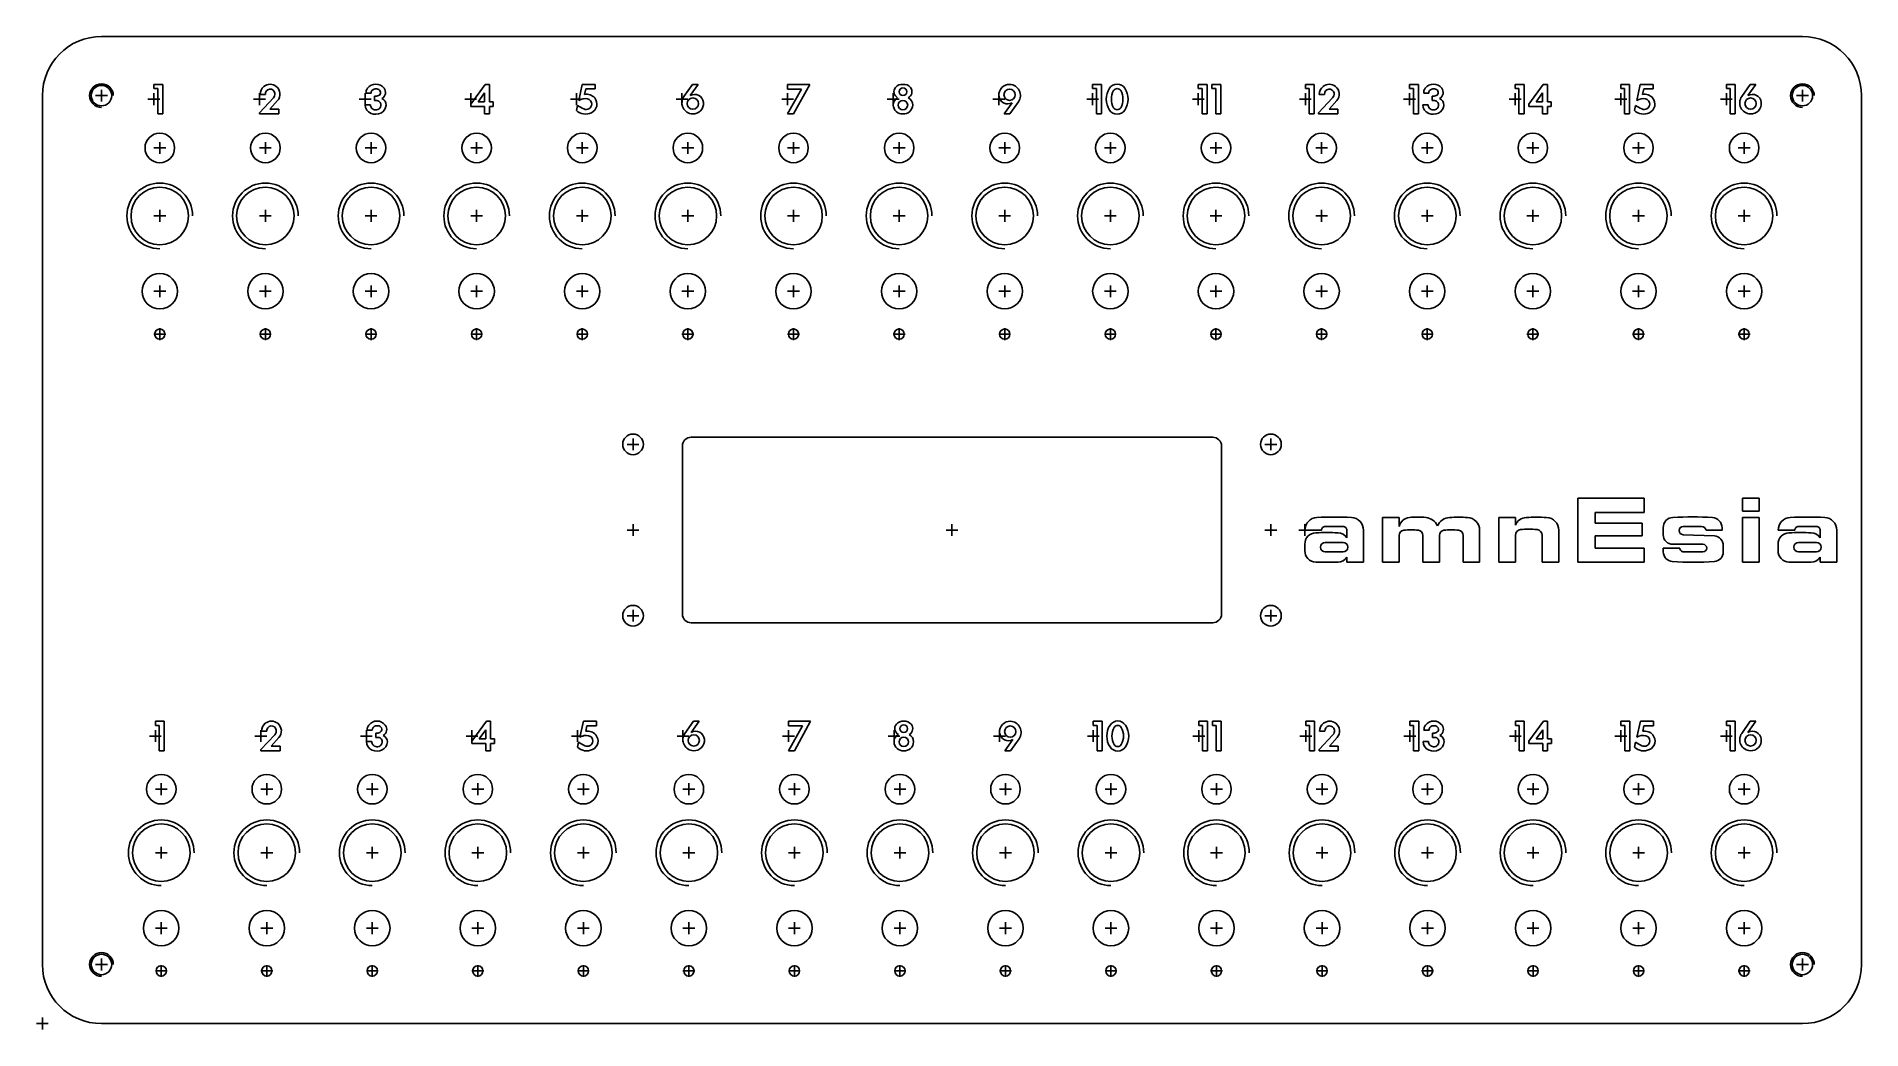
# Model space of a CAD drawing. Header units: millimetres. Extents: x -1 to 308, y -1 to 167.
import ezdxf

# ---------------------------------------------------------------- set-up
doc = ezdxf.new("R2010")
doc.units = ezdxf.units.MM
for name, color, linetype in [('Contour', 7, 'CONTINUOUS'), ('Engraving', 7, 'CONTINUOUS'), ('Reference_points', 1, 'CONTINUOUS')]:
    doc.layers.add(name, color=color, linetype=linetype)

msp = doc.modelspace()

# ---------------------------------------------------------------- linework, layer by layer
at = {"layer": 'Contour', "color": 7, "linetype": 'CONTINUOUS'}
for p, q in [((298, 167), (10, 167)), ((0, 157), (0, 10)), ((308, 10), (308, 157)), ((109.85, 99.2), (198.15, 99.2)), ((108.35, 69.3), (108.35, 97.7)), ((199.65, 97.7), (199.65, 69.3)), ((198.15, 67.8), (109.85, 67.8)), ((10, 0), (298, 0))]:
    msp.add_line(p, q, dxfattribs=at)
for centre, radius in [((10, 157), 1.729), ((298, 157), 1.729), ((19.874, 148.15), 2.5), ((37.757, 148.15), 2.5), ((55.64, 148.15), 2.5), ((73.524, 148.15), 2.5), ((91.407, 148.15), 2.5), ((109.29, 148.15), 2.5), ((127.174, 148.15), 2.5), ((145.057, 148.15), 2.5), ((162.94, 148.15), 2.5), ((180.824, 148.15), 2.5), ((198.707, 148.15), 2.5), ((216.59, 148.15), 2.5), ((234.474, 148.15), 2.5), ((252.357, 148.15), 2.5), ((270.24, 148.15), 2.5), ((288.124, 148.15), 2.5), ((19.874, 136.65), 4.869), ((37.757, 136.65), 4.869), ((55.64, 136.65), 4.869), ((73.524, 136.65), 4.869), ((91.407, 136.65), 4.869), ((109.29, 136.65), 4.869), ((127.174, 136.65), 4.869), ((145.057, 136.65), 4.869), ((162.94, 136.65), 4.869), ((180.824, 136.65), 4.869), ((198.707, 136.65), 4.869), ((216.59, 136.65), 4.869), ((234.474, 136.65), 4.869), ((252.357, 136.65), 4.869), ((270.24, 136.65), 4.869), ((288.124, 136.65), 4.869), ((19.874, 123.9), 3), ((37.757, 123.9), 3), ((55.64, 123.9), 3), ((73.524, 123.9), 3), ((91.407, 123.9), 3), ((109.29, 123.9), 3), ((127.174, 123.9), 3), ((145.057, 123.9), 3), ((162.94, 123.9), 3), ((180.824, 123.9), 3), ((198.707, 123.9), 3), ((216.59, 123.9), 3), ((234.474, 123.9), 3), ((252.357, 123.9), 3), ((270.24, 123.9), 3), ((288.124, 123.9), 3), ((19.874, 116.65), 0.875), ((37.757, 116.65), 0.875), ((55.64, 116.65), 0.875), ((73.524, 116.65), 0.875), ((91.407, 116.65), 0.875), ((109.29, 116.65), 0.875), ((127.174, 116.65), 0.875), ((145.057, 116.65), 0.875), ((162.94, 116.65), 0.875), ((180.824, 116.65), 0.875), ((198.707, 116.65), 0.875), ((216.59, 116.65), 0.875), ((234.474, 116.65), 0.875), ((252.357, 116.65), 0.875), ((270.24, 116.65), 0.875), ((288.124, 116.65), 0.875), ((100, 98), 1.75), ((208, 98), 1.75), ((100, 69), 1.75), ((208, 69), 1.75), ((20.124, 39.65), 2.5), ((37.99, 39.65), 2.5), ((55.857, 39.65), 2.5), ((73.724, 39.65), 2.5), ((91.59, 39.65), 2.5), ((109.457, 39.65), 2.5), ((127.324, 39.65), 2.5), ((145.19, 39.65), 2.5), ((163.057, 39.65), 2.5), ((180.924, 39.65), 2.5), ((198.79, 39.65), 2.5), ((216.657, 39.65), 2.5), ((234.524, 39.65), 2.5), ((252.39, 39.65), 2.5), ((270.257, 39.65), 2.5), ((288.124, 39.65), 2.5), ((20.124, 28.9), 4.869), ((37.99, 28.9), 4.869), ((55.857, 28.9), 4.869), ((73.724, 28.9), 4.869), ((91.59, 28.9), 4.869), ((109.457, 28.9), 4.869), ((127.324, 28.9), 4.869), ((145.19, 28.9), 4.869), ((163.057, 28.9), 4.869), ((180.924, 28.9), 4.869), ((198.79, 28.9), 4.869), ((216.657, 28.9), 4.869), ((234.524, 28.9), 4.869), ((252.39, 28.9), 4.869), ((270.257, 28.9), 4.869), ((288.124, 28.9), 4.869), ((20.124, 16.15), 3), ((37.99, 16.15), 3), ((55.857, 16.15), 3), ((73.724, 16.15), 3), ((91.59, 16.15), 3), ((109.457, 16.15), 3), ((127.324, 16.15), 3), ((145.19, 16.15), 3), ((163.057, 16.15), 3), ((180.924, 16.15), 3), ((198.79, 16.15), 3), ((216.657, 16.15), 3), ((234.524, 16.15), 3), ((252.39, 16.15), 3), ((270.257, 16.15), 3), ((288.124, 16.15), 3), ((10, 10), 1.729), ((20.124, 8.9), 0.875), ((37.99, 8.9), 0.875), ((55.857, 8.9), 0.875), ((73.724, 8.9), 0.875), ((91.59, 8.9), 0.875), ((109.457, 8.9), 0.875), ((127.324, 8.9), 0.875), ((145.19, 8.9), 0.875), ((163.057, 8.9), 0.875), ((180.924, 8.9), 0.875), ((198.79, 8.9), 0.875), ((216.657, 8.9), 0.875), ((234.524, 8.9), 0.875), ((252.39, 8.9), 0.875), ((270.257, 8.9), 0.875), ((288.124, 8.9), 0.875), ((298, 10), 1.729)]:
    msp.add_circle(centre, radius, dxfattribs=at)
for centre, radius, start, end in [((10, 157), 10, 90, 180), ((298, 157), 10, 0, 90), ((10, 157), 2, 0, 270), ((298, 157), 2, 0, 270), ((19.874, 136.65), 5.556, 0, 270), ((37.757, 136.65), 5.556, 0, 270), ((55.64, 136.65), 5.556, 0, 270), ((73.524, 136.65), 5.556, 0, 270), ((91.407, 136.65), 5.556, 0, 270), ((109.29, 136.65), 5.556, 0, 270), ((127.174, 136.65), 5.556, 0, 270), ((145.057, 136.65), 5.556, 0, 270), ((162.94, 136.65), 5.556, 0, 270), ((180.824, 136.65), 5.556, 0, 270), ((198.707, 136.65), 5.556, 0, 270), ((216.59, 136.65), 5.556, 0, 270), ((234.474, 136.65), 5.556, 0, 270), ((252.357, 136.65), 5.556, 0, 270), ((270.24, 136.65), 5.556, 0, 270), ((288.124, 136.65), 5.556, 0, 270), ((109.85, 97.7), 1.5, 450, 180), ((198.15, 97.7), 1.5, 360, 90), ((109.85, 69.3), 1.5, 180, -90), ((198.15, 69.3), 1.5, 270, 0), ((20.124, 28.9), 5.556, 0, 270), ((37.99, 28.9), 5.556, 0, 270), ((55.857, 28.9), 5.556, 0, 270), ((73.724, 28.9), 5.556, 0, 270), ((91.59, 28.9), 5.556, 0, 270), ((109.457, 28.9), 5.556, 0, 270), ((127.324, 28.9), 5.556, 0, 270), ((145.19, 28.9), 5.556, 0, 270), ((163.057, 28.9), 5.556, 0, 270), ((180.924, 28.9), 5.556, 0, 270), ((198.79, 28.9), 5.556, 0, 270), ((216.657, 28.9), 5.556, 0, 270), ((234.524, 28.9), 5.556, 0, 270), ((252.39, 28.9), 5.556, 0, 270), ((270.257, 28.9), 5.556, 0, 270), ((288.124, 28.9), 5.556, 0, 270), ((10, 10), 10, 180, 270), ((10, 10), 2, 0, 270), ((298, 10), 2, 0, 270), ((298, 10), 10, -90, 0)]:
    msp.add_arc(centre, radius, start, end, dxfattribs=at)
at = {"layer": 'Engraving', "color": 7, "linetype": 'CONTINUOUS'}
for p, q in [((18.874, 158.9), (18.874, 158.2)), ((20.374, 158.9), (18.874, 158.9)), ((18.874, 158.2), (19.524, 158.2)), ((19.524, 158.2), (19.524, 153.9)), ((20.374, 153.9), (20.374, 158.9)), ((74.974, 158.9), (72.524, 155.55)), ((75.674, 158.9), (74.974, 158.9)), ((75.674, 155.95), (75.674, 158.9)), ((91.407, 158.9), (90.807, 156.2)), ((93.607, 158.9), (91.407, 158.9)), ((91.807, 157.2), (92.007, 158.15)), ((92.007, 158.15), (93.607, 158.15)), ((93.607, 158.15), (93.607, 158.9)), ((110.077, 158.9), (108.627, 156.85)), ((109.677, 157), (111.027, 158.9)), ((111.027, 158.9), (110.077, 158.9)), ((126.174, 158.9), (126.174, 158.1)), ((129.924, 158.9), (126.174, 158.9)), ((126.174, 158.1), (128.524, 158.1)), ((128.524, 158.1), (126.174, 153.9)), ((127.174, 153.9), (129.924, 158.9)), ((177.824, 158.9), (177.824, 158.2)), ((179.324, 158.9), (177.824, 158.9)), ((177.824, 158.2), (178.474, 158.2)), ((178.474, 158.2), (178.474, 153.9)), ((179.324, 153.9), (179.324, 158.9)), ((195.707, 158.9), (195.707, 158.2)), ((197.207, 158.9), (195.707, 158.9)), ((195.707, 158.2), (196.357, 158.2)), ((196.357, 158.2), (196.357, 153.9)), ((197.207, 153.9), (197.207, 158.9)), ((198.007, 158.9), (198.007, 158.2)), ((199.507, 158.9), (198.007, 158.9)), ((198.007, 158.2), (198.657, 158.2)), ((198.657, 158.2), (198.657, 153.9)), ((199.507, 153.9), (199.507, 158.9)), ((213.84, 158.9), (213.84, 158.2)), ((215.34, 158.9), (213.84, 158.9)), ((213.84, 158.2), (214.49, 158.2)), ((214.49, 158.2), (214.49, 153.9)), ((215.34, 153.9), (215.34, 158.9)), ((231.474, 158.9), (231.474, 158.2)), ((232.974, 158.9), (231.474, 158.9)), ((231.474, 158.2), (232.124, 158.2)), ((232.124, 158.2), (232.124, 153.9)), ((232.974, 153.9), (232.974, 158.9)), ((249.357, 158.9), (249.357, 158.2)), ((250.857, 158.9), (249.357, 158.9)), ((249.357, 158.2), (250.007, 158.2)), ((250.007, 158.2), (250.007, 153.9)), ((250.857, 153.9), (250.857, 158.9)), ((254.107, 158.9), (251.657, 155.55)), ((254.807, 158.9), (254.107, 158.9)), ((254.807, 155.95), (254.807, 158.9)), ((267.24, 158.9), (267.24, 158.2)), ((268.74, 158.9), (267.24, 158.9)), ((267.24, 158.2), (267.89, 158.2)), ((267.89, 158.2), (267.89, 153.9)), ((268.74, 153.9), (268.74, 158.9)), ((270.54, 158.9), (269.94, 156.2)), ((272.74, 158.9), (270.54, 158.9)), ((270.94, 157.2), (271.14, 158.15)), ((271.14, 158.15), (272.74, 158.15)), ((272.74, 158.15), (272.74, 158.9)), ((285.124, 158.9), (285.124, 158.2)), ((286.624, 158.9), (285.124, 158.9)), ((285.124, 158.2), (285.774, 158.2)), ((285.774, 158.2), (285.774, 153.9)), ((286.624, 153.9), (286.624, 158.9)), ((289.174, 158.9), (287.724, 156.85)), ((288.774, 157), (290.124, 158.9)), ((290.124, 158.9), (289.174, 158.9)), ((39.107, 156.6), (36.757, 154.1)), ((36.857, 157.2), (37.757, 157.2)), ((38.507, 154.7), (39.807, 156.15)), ((40.007, 154.7), (38.507, 154.7)), ((40.007, 153.9), (40.007, 154.7)), ((55.54, 155.45), (54.64, 155.45)), ((54.79, 157.4), (55.64, 157.4)), ((56.24, 156.9), (56.24, 156.15)), ((56.24, 156.15), (56.64, 156.15)), ((72.524, 155.55), (72.524, 155.15)), ((72.524, 155.15), (74.874, 155.15)), ((74.874, 157.45), (73.774, 155.95)), ((73.774, 155.95), (74.874, 155.95)), ((74.874, 155.95), (74.874, 157.45)), ((74.874, 155.15), (74.874, 153.9)), ((76.324, 155.95), (75.674, 155.95)), ((75.674, 153.9), (75.674, 155.15)), ((75.674, 155.15), (76.324, 155.15)), ((76.324, 155.15), (76.324, 155.95)), ((90.607, 155.35), (90.407, 154.5)), ((164.197, 155.8), (162.847, 153.9)), ((163.797, 153.9), (165.247, 155.95)), ((218.44, 156.6), (216.09, 154.1)), ((216.19, 157.2), (217.09, 157.2)), ((217.84, 154.7), (219.14, 156.15)), ((219.34, 154.7), (217.84, 154.7)), ((219.34, 153.9), (219.34, 154.7)), ((234.624, 155.45), (233.724, 155.45)), ((233.874, 157.4), (234.724, 157.4)), ((235.324, 156.9), (235.324, 156.15)), ((235.324, 156.15), (235.724, 156.15)), ((251.657, 155.55), (251.657, 155.15)), ((251.657, 155.15), (254.007, 155.15)), ((254.007, 157.45), (252.907, 155.95)), ((252.907, 155.95), (254.007, 155.95)), ((254.007, 155.95), (254.007, 157.45)), ((254.007, 155.15), (254.007, 153.9)), ((255.457, 155.95), (254.807, 155.95)), ((254.807, 153.9), (254.807, 155.15)), ((254.807, 155.15), (255.457, 155.15)), ((255.457, 155.15), (255.457, 155.95)), ((269.74, 155.35), (269.54, 154.5)), ((19.524, 153.9), (20.374, 153.9)), ((36.757, 154.1), (36.757, 153.9)), ((36.757, 153.9), (40.007, 153.9)), ((74.874, 153.9), (75.674, 153.9)), ((126.174, 153.9), (127.174, 153.9)), ((162.847, 153.9), (163.797, 153.9)), ((178.474, 153.9), (179.324, 153.9)), ((196.357, 153.9), (197.207, 153.9)), ((198.657, 153.9), (199.507, 153.9)), ((214.49, 153.9), (215.34, 153.9)), ((216.09, 154.1), (216.09, 153.9)), ((216.09, 153.9), (219.34, 153.9)), ((232.124, 153.9), (232.974, 153.9)), ((250.007, 153.9), (250.857, 153.9)), ((254.007, 153.9), (254.807, 153.9)), ((267.89, 153.9), (268.74, 153.9)), ((285.774, 153.9), (286.624, 153.9)), ((259.974, 88.868), (271.206, 88.868)), ((259.974, 78.068), (259.974, 88.868)), ((271.206, 88.868), (271.206, 86.492)), ((290.646, 88.868), (287.838, 88.868)), ((287.838, 88.868), (287.838, 86.708)), ((287.838, 86.708), (290.646, 86.708)), ((290.646, 86.708), (290.646, 88.868)), ((213.75, 83.468), (216.558, 83.468)), ((217.206, 84.116), (220.23, 84.116)), ((220.878, 83.468), (220.878, 82.172)), ((223.686, 78.068), (223.686, 83.468)), ((226.926, 85.628), (229.734, 85.628)), ((226.926, 78.068), (226.926, 85.628)), ((229.734, 85.628), (229.734, 84.116)), ((243.342, 83.468), (243.342, 78.068)), ((246.582, 85.628), (249.39, 85.628)), ((246.582, 78.068), (246.582, 85.628)), ((249.39, 85.628), (249.39, 84.332)), ((256.734, 83.468), (256.734, 78.068)), ((271.206, 86.492), (262.89, 86.492)), ((262.89, 86.492), (262.89, 84.656)), ((262.89, 84.656), (270.882, 84.656)), ((270.882, 84.656), (270.882, 82.496)), ((274.446, 83.9), (274.446, 82.712)), ((277.794, 84.116), (280.926, 84.116)), ((281.682, 83.468), (284.382, 83.468)), ((284.382, 83.468), (284.382, 83.9)), ((287.838, 85.628), (290.646, 85.628)), ((287.838, 78.068), (287.838, 85.628)), ((290.646, 85.628), (290.646, 78.068)), ((293.886, 83.468), (296.694, 83.468)), ((297.342, 84.116), (300.366, 84.116)), ((301.014, 83.468), (301.014, 82.172)), ((303.822, 78.068), (303.822, 83.468)), ((213.75, 81.092), (213.75, 80.012)), ((220.23, 81.416), (217.206, 81.416)), ((229.734, 82.604), (229.734, 78.068)), ((233.73, 78.068), (233.73, 82.604)), ((236.538, 82.604), (236.538, 78.068)), ((240.534, 78.068), (240.534, 82.604)), ((249.39, 82.604), (249.39, 78.068)), ((253.926, 78.068), (253.926, 82.604)), ((270.882, 82.496), (262.89, 82.496)), ((262.89, 82.496), (262.89, 80.444)), ((262.89, 80.444), (271.206, 80.444)), ((271.206, 80.444), (271.206, 78.068)), ((277.254, 80.444), (274.446, 80.444)), ((274.446, 80.444), (274.446, 79.796)), ((276.066, 81.092), (281.142, 81.092)), ((283.086, 82.496), (277.794, 82.712)), ((284.598, 79.796), (284.598, 80.876)), ((293.886, 81.092), (293.886, 80.012)), ((300.366, 81.416), (297.342, 81.416)), ((217.206, 79.796), (220.23, 79.796)), ((220.878, 78.932), (220.878, 78.068)), ((220.878, 78.068), (223.686, 78.068)), ((229.734, 78.068), (226.926, 78.068)), ((236.538, 78.068), (233.73, 78.068)), ((243.342, 78.068), (240.534, 78.068)), ((249.39, 78.068), (246.582, 78.068)), ((256.734, 78.068), (253.926, 78.068)), ((271.206, 78.068), (259.974, 78.068)), ((281.142, 79.796), (277.902, 79.796)), ((290.646, 78.068), (287.838, 78.068)), ((297.342, 79.796), (300.366, 79.796)), ((301.014, 78.932), (301.014, 78.068)), ((301.014, 78.068), (303.822, 78.068)), ((19.124, 51.15), (19.124, 50.45)), ((20.624, 51.15), (19.124, 51.15)), ((19.124, 50.45), (19.774, 50.45)), ((19.774, 50.45), (19.774, 46.15)), ((20.624, 46.15), (20.624, 51.15)), ((37.09, 49.45), (37.99, 49.45)), ((55.007, 49.65), (55.857, 49.65)), ((75.174, 51.15), (72.724, 47.8)), ((75.074, 49.7), (73.974, 48.2)), ((75.074, 48.2), (75.074, 49.7)), ((75.874, 51.15), (75.174, 51.15)), ((75.874, 48.2), (75.874, 51.15)), ((91.59, 51.15), (90.99, 48.45)), ((93.79, 51.15), (91.59, 51.15)), ((91.99, 49.45), (92.19, 50.4)), ((92.19, 50.4), (93.79, 50.4)), ((93.79, 50.4), (93.79, 51.15)), ((110.244, 51.15), (108.794, 49.1)), ((109.844, 49.25), (111.194, 51.15)), ((111.194, 51.15), (110.244, 51.15)), ((126.324, 51.15), (126.324, 50.35)), ((130.074, 51.15), (126.324, 51.15)), ((126.324, 50.35), (128.674, 50.35)), ((128.674, 50.35), (126.324, 46.15)), ((127.324, 46.15), (130.074, 51.15)), ((177.924, 51.15), (177.924, 50.45)), ((179.424, 51.15), (177.924, 51.15)), ((177.924, 50.45), (178.574, 50.45)), ((178.574, 50.45), (178.574, 46.15)), ((179.424, 46.15), (179.424, 51.15)), ((195.79, 51.15), (195.79, 50.45)), ((197.29, 51.15), (195.79, 51.15)), ((195.79, 50.45), (196.44, 50.45)), ((196.44, 50.45), (196.44, 46.15)), ((197.29, 46.15), (197.29, 51.15)), ((198.09, 51.15), (198.09, 50.45)), ((199.59, 51.15), (198.09, 51.15)), ((198.09, 50.45), (198.74, 50.45)), ((198.74, 50.45), (198.74, 46.15)), ((199.59, 46.15), (199.59, 51.15)), ((213.907, 51.15), (213.907, 50.45)), ((215.407, 51.15), (213.907, 51.15)), ((213.907, 50.45), (214.557, 50.45)), ((214.557, 50.45), (214.557, 46.15)), ((215.407, 46.15), (215.407, 51.15)), ((216.257, 49.45), (217.157, 49.45)), ((231.524, 51.15), (231.524, 50.45)), ((233.024, 51.15), (231.524, 51.15)), ((231.524, 50.45), (232.174, 50.45)), ((232.174, 50.45), (232.174, 46.15)), ((233.024, 46.15), (233.024, 51.15)), ((233.924, 49.65), (234.774, 49.65)), ((249.39, 51.15), (249.39, 50.45)), ((250.89, 51.15), (249.39, 51.15)), ((249.39, 50.45), (250.04, 50.45)), ((250.04, 50.45), (250.04, 46.15)), ((250.89, 46.15), (250.89, 51.15)), ((254.14, 51.15), (251.69, 47.8)), ((254.04, 49.7), (252.94, 48.2)), ((254.04, 48.2), (254.04, 49.7)), ((254.84, 51.15), (254.14, 51.15)), ((254.84, 48.2), (254.84, 51.15)), ((267.257, 51.15), (267.257, 50.45)), ((268.757, 51.15), (267.257, 51.15)), ((267.257, 50.45), (267.907, 50.45)), ((267.907, 50.45), (267.907, 46.15)), ((268.757, 46.15), (268.757, 51.15)), ((270.557, 51.15), (269.957, 48.45)), ((272.757, 51.15), (270.557, 51.15)), ((270.957, 49.45), (271.157, 50.4)), ((271.157, 50.4), (272.757, 50.4)), ((272.757, 50.4), (272.757, 51.15)), ((285.124, 51.15), (285.124, 50.45)), ((286.624, 51.15), (285.124, 51.15)), ((285.124, 50.45), (285.774, 50.45)), ((285.774, 50.45), (285.774, 46.15)), ((286.624, 46.15), (286.624, 51.15)), ((289.174, 51.15), (287.724, 49.1)), ((288.774, 49.25), (290.124, 51.15)), ((290.124, 51.15), (289.174, 51.15)), ((39.34, 48.85), (36.99, 46.35)), ((36.99, 46.35), (36.99, 46.15)), ((38.74, 46.95), (40.04, 48.4)), ((40.24, 46.95), (38.74, 46.95)), ((40.24, 46.15), (40.24, 46.95)), ((55.757, 47.7), (54.857, 47.7)), ((56.457, 49.15), (56.457, 48.4)), ((56.457, 48.4), (56.857, 48.4)), ((72.724, 47.8), (72.724, 47.4)), ((72.724, 47.4), (75.074, 47.4)), ((73.974, 48.2), (75.074, 48.2)), ((75.074, 47.4), (75.074, 46.15)), ((76.524, 48.2), (75.874, 48.2)), ((75.874, 46.15), (75.874, 47.4)), ((75.874, 47.4), (76.524, 47.4)), ((76.524, 47.4), (76.524, 48.2)), ((90.79, 47.6), (90.59, 46.75)), ((164.314, 48.05), (162.964, 46.15)), ((163.914, 46.15), (165.364, 48.2)), ((218.507, 48.85), (216.157, 46.35)), ((216.157, 46.35), (216.157, 46.15)), ((217.907, 46.95), (219.207, 48.4)), ((219.407, 46.95), (217.907, 46.95)), ((219.407, 46.15), (219.407, 46.95)), ((234.674, 47.7), (233.774, 47.7)), ((235.374, 49.15), (235.374, 48.4)), ((235.374, 48.4), (235.774, 48.4)), ((251.69, 47.8), (251.69, 47.4)), ((251.69, 47.4), (254.04, 47.4)), ((252.94, 48.2), (254.04, 48.2)), ((254.04, 47.4), (254.04, 46.15)), ((255.49, 48.2), (254.84, 48.2)), ((254.84, 46.15), (254.84, 47.4)), ((254.84, 47.4), (255.49, 47.4)), ((255.49, 47.4), (255.49, 48.2)), ((269.757, 47.6), (269.557, 46.75)), ((19.774, 46.15), (20.624, 46.15)), ((36.99, 46.15), (40.24, 46.15)), ((75.074, 46.15), (75.874, 46.15)), ((126.324, 46.15), (127.324, 46.15)), ((162.964, 46.15), (163.914, 46.15)), ((178.574, 46.15), (179.424, 46.15)), ((196.44, 46.15), (197.29, 46.15)), ((198.74, 46.15), (199.59, 46.15)), ((214.557, 46.15), (215.407, 46.15)), ((216.157, 46.15), (219.407, 46.15)), ((232.174, 46.15), (233.024, 46.15)), ((250.04, 46.15), (250.89, 46.15)), ((254.04, 46.15), (254.84, 46.15)), ((267.907, 46.15), (268.757, 46.15)), ((285.774, 46.15), (286.624, 46.15))]:
    msp.add_line(p, q, dxfattribs=at)
for centre, radius, start, end in [((38.583, 157.2), 1.726, 128.55614, 180), ((38.557, 157.217), 1.697, 51.7726, 128.2274), ((38.557, 157.3), 0.806, 7.12502, -172.87498), ((38.581, 157.256), 1.651, -42.05427, 51.58944), ((55.999, 157.506), 1.214, 142.1954, 185.01064), ((56.44, 157.157), 1.776, 37.97967, 142.02033), ((56.335, 157.42), 0.695, 102.0372, -178.35166), ((56.49, 156.756), 1.377, 437.41704, 102.58296), ((56.667, 157.534), 0.579, 292.66556, 77.73943), ((56.906, 157.527), 1.181, -60.37542, 37.74309), ((145.316, 157.662), 1.132, 139.29986, -116.65557), ((145.565, 157.446), 1.461, 444.38306, 139.24561), ((145.708, 157.65), 0.65, 90, 270), ((145.851, 157.446), 1.461, 400.75439, 95.61694), ((145.708, 157.65), 0.65, -90, 90), ((146.1, 157.662), 1.132, 296.65557, 40.70014), ((163.716, 157.124), 1.778, 87.38866, 185.61758), ((163.747, 157.15), 0.95, 360, 180), ((163.708, 157.025), 1.877, -34.93451, 87.2824), ((183.488, 156.4), 3.368, 146.67799, 213.32201), ((181.974, 157.384), 1.562, 33.66972, 146.33028), ((183.976, 156.4), 2.979, 150.87067, 209.12933), ((181.974, 157.509), 0.69, 29.61101, 150.38899), ((179.972, 156.4), 2.979, -29.12933, 29.12933), ((180.46, 156.4), 3.368, -33.32201, 33.32201), ((217.916, 157.2), 1.726, 128.55614, 180), ((217.89, 157.217), 1.697, 51.7726, 128.2274), ((217.89, 157.3), 0.806, 7.12502, -172.87498), ((217.914, 157.256), 1.651, -42.05427, 51.58944), ((235.083, 157.506), 1.214, 142.1954, 185.01064), ((235.524, 157.157), 1.776, 37.97967, 142.02033), ((235.419, 157.42), 0.695, 102.0372, -178.35166), ((235.574, 156.756), 1.377, 437.41704, 102.58296), ((235.751, 157.534), 0.579, 292.66556, 77.73943), ((235.99, 157.527), 1.181, -60.37542, 37.74309), ((38.369, 157.27), 0.997, 317.76498, 7.49586), ((56.177, 155.44), 1.537, 179.62723, 249.54868), ((56.41, 155.455), 0.87, 180.32928, -140.36307), ((56.438, 155.492), 0.915, 220.30253, -44.55723), ((56.37, 158.22), 1.326, 264.37537, -66.91487), ((56.636, 155.489), 0.661, 393.08925, 89.65328), ((56.505, 155.413), 0.813, 316.09787, 32.53609), ((56.645, 155.455), 1.546, -65.34134, -2.03879), ((57.028, 155.434), 1.162, -1.67599, 66.56829), ((95.89, 163.376), 9.609, 236.64566, -116.13837), ((91.876, 154.411), 2.084, 438.06462, 120.86003), ((92.065, 155.6), 0.943, 244.35899, -3.03833), ((92.137, 155.426), 1.804, 40.59441, 100.53773), ((92.132, 155.592), 0.876, 357.25191, 78.47192), ((92.281, 155.559), 1.608, -65.14025, 40.33468), ((110.166, 155.775), 1.877, 145.06549, 267.2824), ((110.127, 155.65), 0.95, 0, 180), ((110.127, 155.65), 0.95, 180, 360), ((110.439, 155.715), 1.494, 5.18401, 120.66778), ((110.158, 155.676), 1.778, -92.61134, 5.61758), ((145.415, 155.436), 1.357, 116.56505, -178.48035), ((145.605, 155.445), 1.548, 181.66618, -86.18593), ((145.708, 155.4), 0.8, 90, -90), ((145.708, 155.4), 0.8, 270, 90), ((145.811, 155.445), 1.548, 266.18593, -1.66618), ((146.001, 155.436), 1.357, 358.48035, 63.43495), ((163.435, 157.085), 1.494, -174.81599, -59.33222), ((163.747, 157.15), 0.95, 180, 0), ((181.974, 155.416), 1.562, -146.33028, -33.66972), ((181.974, 155.291), 0.69, -150.38899, -29.61101), ((217.702, 157.27), 0.997, 317.76498, 7.49586), ((235.261, 155.44), 1.537, 179.62723, 249.54868), ((235.494, 155.455), 0.87, 180.32928, -140.36307), ((235.522, 155.492), 0.915, 220.30253, -44.55723), ((235.454, 158.22), 1.326, 264.37537, -66.91487), ((235.72, 155.489), 0.661, 393.08925, 89.65328), ((235.589, 155.413), 0.813, 316.09787, 32.53609), ((235.729, 155.455), 1.546, -65.34134, -2.03879), ((236.112, 155.434), 1.162, -1.67599, 66.56829), ((275.023, 163.376), 9.609, 236.64566, -116.13837), ((271.009, 154.411), 2.084, 438.06462, 120.86003), ((271.198, 155.6), 0.943, 244.35899, -3.03833), ((271.27, 155.426), 1.804, 40.59441, 100.53773), ((271.265, 155.592), 0.876, 357.25191, 78.47192), ((271.414, 155.559), 1.608, -65.14025, 40.33468), ((289.263, 155.775), 1.877, 145.06549, 267.2824), ((289.224, 155.65), 0.95, 0, 180), ((289.224, 155.65), 0.95, 180, 360), ((289.536, 155.715), 1.494, 5.18401, 120.66778), ((289.255, 155.676), 1.778, -92.61134, 5.61758), ((56.404, 156.04), 2.178, -110.53142, -66.00012), ((91.986, 156.24), 2.35, -132.22284, -65.59438), ((235.488, 156.04), 2.178, -110.53142, -66.00012), ((271.119, 156.24), 2.35, -132.22284, -65.59438), ((215.904, 83.476), 2.154, 92.71366, 180.2128), ((218.718, 23.941), 61.756, 87.29359, 92.70641), ((217.203, 83.471), 0.645, 89.73351, -179.73351), ((220.233, 83.471), 0.645, 359.73351, 90.26649), ((221.532, 83.476), 2.154, -0.2128, 87.28634), ((231.679, 83.637), 2.003, 456.22014, 166.16494), ((230.602, 82.607), 0.868, 97.41149, 180.19803), ((231.732, 73.649), 9.897, 82.79097, 97.20903), ((232.866, 72.93), 12.775, 443.69051, 96.30949), ((232.862, 82.607), 0.868, -0.19803, 82.58851), ((233.982, 83.182), 2.463, 385.02532, 83.28473), ((238.379, 83.262), 2.369, 452.73436, 156.04242), ((237.406, 82.607), 0.868, 97.41149, 180.19803), ((238.536, 73.649), 9.897, 82.79097, 97.20903), ((239.778, 53.642), 32.022, 447.2936, 92.7064), ((239.666, 82.607), 0.868, -0.19803, 82.58851), ((241.188, 83.476), 2.154, 359.7872, 87.28634), ((251.326, 83.538), 2.092, 452.73934, 157.70029), ((250.373, 82.6), 0.983, 96.95155, 179.76685), ((251.658, 70.878), 12.775, 83.69051, 96.30949), ((252.954, 49.073), 36.596, 447.29357, 92.70643), ((252.943, 82.6), 0.983, 0.23315, 83.04845), ((254.58, 83.476), 2.154, 359.7872, 87.28634), ((276.111, 83.963), 1.666, 91.54816, 182.16691), ((279.414, 32.531), 53.202, 86.39202, 93.60798), ((277.831, 83.414), 0.703, 93.01707, -93.01707), ((280.926, 83.351), 0.765, 368.79741, 90), ((282.645, 83.895), 1.737, 0.16493, 86.13765), ((296.04, 83.476), 2.154, 92.71366, 180.2128), ((298.854, 23.941), 61.756, 87.29359, 92.70641), ((297.339, 83.471), 0.645, 89.73351, -179.73351), ((300.369, 83.471), 0.645, 359.73351, 90.26649), ((301.668, 83.476), 2.154, -0.2128, 87.28634), ((215.656, 81.131), 1.906, 92.10441, 181.17221), ((217.476, 23.044), 60.022, 88.19554, 91.80446), ((217.206, 80.606), 0.81, 90, 270), ((219.29, 81.148), 1.89, 32.81539, 87.69485), ((220.23, 80.606), 0.81, -90, 90), ((276.016, 82.662), 1.571, 178.17591, 271.82409), ((277.899, 80.441), 0.645, 179.73351, -89.73351), ((281.142, 80.444), 0.648, 270, 90), ((282.973, 80.875), 1.625, 0.03526, 86.01236), ((295.792, 81.131), 1.906, 92.10441, 181.17221), ((297.612, 23.044), 60.022, 88.19554, 91.80446), ((297.342, 80.606), 0.81, 90, 270), ((299.426, 81.148), 1.89, 32.81539, 87.69485), ((300.366, 80.606), 0.81, -90, 90), ((215.656, 79.973), 1.906, 178.82779, 267.89559), ((217.476, 138.06), 60.022, -91.80446, -88.19554), ((219.29, 79.956), 1.89, -87.69485, -32.81539), ((276.071, 79.797), 1.625, -179.96474, -93.98764), ((279.522, 134.699), 56.635, -93.60795, -86.39205), ((282.973, 79.797), 1.625, -86.01236, -0.03526), ((295.792, 79.973), 1.906, 178.82779, 267.89559), ((297.612, 138.06), 60.022, -91.80446, -88.19554), ((299.426, 79.956), 1.89, -87.69485, -32.81539), ((38.816, 49.45), 1.726, 128.55614, 180), ((38.79, 49.467), 1.697, 51.7726, 128.2274), ((38.79, 49.55), 0.806, 7.12502, -172.87498), ((38.602, 49.52), 0.997, 317.76498, 7.49586), ((38.814, 49.506), 1.651, -42.05427, 51.58944), ((56.216, 49.756), 1.214, 142.1954, 185.01064), ((56.657, 49.407), 1.776, 37.97967, 142.02033), ((56.552, 49.67), 0.695, 102.0372, -178.35166), ((56.707, 49.006), 1.377, 437.41704, 102.58296), ((56.884, 49.784), 0.579, 292.66556, 77.73943), ((57.123, 49.777), 1.181, -60.37542, 37.74309), ((92.32, 47.676), 1.804, 40.59441, 100.53773), ((110.606, 47.965), 1.494, 5.18401, 120.66778), ((145.449, 49.912), 1.132, 139.29986, -116.65557), ((145.698, 49.696), 1.461, 444.38306, 139.24561), ((145.841, 49.9), 0.65, 90, 270), ((145.984, 49.696), 1.461, 400.75439, 95.61694), ((145.841, 49.9), 0.65, -90, 90), ((146.233, 49.912), 1.132, 296.65557, 40.70014), ((163.833, 49.374), 1.778, 87.38866, 185.61758), ((163.864, 49.4), 0.95, 360, 180), ((163.825, 49.275), 1.877, -34.93451, 87.2824), ((183.588, 48.65), 3.368, 146.67799, 213.32201), ((182.074, 49.634), 1.562, 33.66972, 146.33028), ((184.076, 48.65), 2.979, 150.87067, 209.12933), ((182.074, 49.759), 0.69, 29.61101, 150.38899), ((180.072, 48.65), 2.979, -29.12933, 29.12933), ((180.56, 48.65), 3.368, -33.32201, 33.32201), ((217.983, 49.45), 1.726, 128.55614, 180), ((217.957, 49.467), 1.697, 51.7726, 128.2274), ((217.957, 49.55), 0.806, 7.12502, -172.87498), ((217.769, 49.52), 0.997, 317.76498, 7.49586), ((217.981, 49.506), 1.651, -42.05427, 51.58944), ((235.133, 49.756), 1.214, 142.1954, 185.01064), ((235.574, 49.407), 1.776, 37.97967, 142.02033), ((235.469, 49.67), 0.695, 102.0372, -178.35166), ((235.624, 49.006), 1.377, 437.41704, 102.58296), ((235.801, 49.784), 0.579, 292.66556, 77.73943), ((236.04, 49.777), 1.181, -60.37542, 37.74309), ((271.287, 47.676), 1.804, 40.59441, 100.53773), ((289.536, 47.965), 1.494, 5.18401, 120.66778), ((56.394, 47.69), 1.537, 179.62723, 249.54868), ((56.627, 47.705), 0.87, 180.32928, -140.36307), ((56.655, 47.742), 0.915, 220.30253, -44.55723), ((56.587, 50.47), 1.326, 264.37537, -66.91487), ((56.853, 47.739), 0.661, 393.08925, 89.65328), ((56.722, 47.663), 0.813, 316.09787, 32.53609), ((56.862, 47.705), 1.546, -65.34134, -2.03879), ((57.245, 47.684), 1.162, -1.67599, 66.56829), ((92.169, 48.49), 2.35, -132.22284, -65.59438), ((96.073, 55.626), 9.609, 236.64566, -116.13837), ((92.059, 46.661), 2.084, 438.06462, 120.86003), ((92.248, 47.85), 0.943, 244.35899, -3.03833), ((92.315, 47.842), 0.876, 357.25191, 78.47192), ((92.464, 47.809), 1.608, -65.14025, 40.33468), ((110.333, 48.025), 1.877, 145.06549, 267.2824), ((110.294, 47.9), 0.95, 0, 180), ((110.294, 47.9), 0.95, 180, 360), ((110.325, 47.926), 1.778, -92.61134, 5.61758), ((145.548, 47.686), 1.357, 116.56505, -178.48035), ((145.738, 47.695), 1.548, 181.66618, -86.18593), ((145.841, 47.65), 0.8, 90, -90), ((145.841, 47.65), 0.8, 270, 90), ((145.944, 47.695), 1.548, 266.18593, -1.66618), ((146.134, 47.686), 1.357, 358.48035, 63.43495), ((163.552, 49.335), 1.494, -174.81599, -59.33222), ((163.864, 49.4), 0.95, 180, 0), ((182.074, 47.666), 1.562, -146.33028, -33.66972), ((182.074, 47.541), 0.69, -150.38899, -29.61101), ((235.311, 47.69), 1.537, 179.62723, 249.54868), ((235.544, 47.705), 0.87, 180.32928, -140.36307), ((235.572, 47.742), 0.915, 220.30253, -44.55723), ((235.504, 50.47), 1.326, 264.37537, -66.91487), ((235.77, 47.739), 0.661, 393.08925, 89.65328), ((235.639, 47.663), 0.813, 316.09787, 32.53609), ((235.779, 47.705), 1.546, -65.34134, -2.03879), ((236.162, 47.684), 1.162, -1.67599, 66.56829), ((271.136, 48.49), 2.35, -132.22284, -65.59438), ((275.04, 55.626), 9.609, 236.64566, -116.13837), ((271.026, 46.661), 2.084, 438.06462, 120.86003), ((271.215, 47.85), 0.943, 244.35899, -3.03833), ((271.282, 47.842), 0.876, 357.25191, 78.47192), ((271.431, 47.809), 1.608, -65.14025, 40.33468), ((289.263, 48.025), 1.877, 145.06549, 267.2824), ((289.224, 47.9), 0.95, 0, 180), ((289.224, 47.9), 0.95, 180, 360), ((289.255, 47.926), 1.778, -92.61134, 5.61758), ((56.621, 48.29), 2.178, -110.53142, -66.00012), ((235.538, 48.29), 2.178, -110.53142, -66.00012)]:
    msp.add_arc(centre, radius, start, end, dxfattribs=at)
at = {"layer": 'Reference_points', "color": 1, "linetype": 'CONTINUOUS'}
for p, q in [((10, 156), (10, 158)), ((298, 156), (298, 158)), ((9, 157), (11, 157)), ((17.874, 156.4), (19.874, 156.4)), ((18.874, 155.4), (18.874, 157.4)), ((35.757, 156.4), (37.757, 156.4)), ((36.757, 155.4), (36.757, 157.4)), ((53.64, 156.4), (55.64, 156.4)), ((54.64, 155.4), (54.64, 157.4)), ((71.524, 156.4), (73.524, 156.4)), ((72.524, 155.4), (72.524, 157.4)), ((89.407, 156.4), (91.407, 156.4)), ((90.407, 155.4), (90.407, 157.4)), ((107.29, 156.4), (109.29, 156.4)), ((108.29, 155.4), (108.29, 157.4)), ((125.174, 156.4), (127.174, 156.4)), ((126.174, 155.4), (126.174, 157.4)), ((143.057, 156.4), (145.057, 156.4)), ((144.057, 155.4), (144.057, 157.4)), ((160.94, 156.4), (162.94, 156.4)), ((161.94, 155.4), (161.94, 157.4)), ((176.824, 156.4), (178.824, 156.4)), ((177.824, 155.4), (177.824, 157.4)), ((194.707, 156.4), (196.707, 156.4)), ((195.707, 155.4), (195.707, 157.4)), ((212.84, 156.4), (214.84, 156.4)), ((213.84, 155.4), (213.84, 157.4)), ((230.474, 156.4), (232.474, 156.4)), ((231.474, 155.4), (231.474, 157.4)), ((248.357, 156.4), (250.357, 156.4)), ((249.357, 155.4), (249.357, 157.4)), ((266.24, 156.4), (268.24, 156.4)), ((267.24, 155.4), (267.24, 157.4)), ((284.124, 156.4), (286.124, 156.4)), ((285.124, 155.4), (285.124, 157.4)), ((297, 157), (299, 157)), ((19.874, 147.15), (19.874, 149.15)), ((37.757, 147.15), (37.757, 149.15)), ((55.64, 147.15), (55.64, 149.15)), ((73.524, 147.15), (73.524, 149.15)), ((91.407, 147.15), (91.407, 149.15)), ((109.29, 147.15), (109.29, 149.15)), ((127.174, 147.15), (127.174, 149.15)), ((145.057, 147.15), (145.057, 149.15)), ((162.94, 147.15), (162.94, 149.15)), ((180.824, 147.15), (180.824, 149.15)), ((198.707, 147.15), (198.707, 149.15)), ((216.59, 147.15), (216.59, 149.15)), ((234.474, 147.15), (234.474, 149.15)), ((252.357, 147.15), (252.357, 149.15)), ((270.24, 147.15), (270.24, 149.15)), ((288.124, 147.15), (288.124, 149.15)), ((18.874, 148.15), (20.874, 148.15)), ((36.757, 148.15), (38.757, 148.15)), ((54.64, 148.15), (56.64, 148.15)), ((72.524, 148.15), (74.524, 148.15)), ((90.407, 148.15), (92.407, 148.15)), ((108.29, 148.15), (110.29, 148.15)), ((126.174, 148.15), (128.174, 148.15)), ((144.057, 148.15), (146.057, 148.15)), ((161.94, 148.15), (163.94, 148.15)), ((179.824, 148.15), (181.824, 148.15)), ((197.707, 148.15), (199.707, 148.15)), ((215.59, 148.15), (217.59, 148.15)), ((233.474, 148.15), (235.474, 148.15)), ((251.357, 148.15), (253.357, 148.15)), ((269.24, 148.15), (271.24, 148.15)), ((287.124, 148.15), (289.124, 148.15)), ((18.874, 136.65), (20.874, 136.65)), ((19.874, 135.65), (19.874, 137.65)), ((36.757, 136.65), (38.757, 136.65)), ((37.757, 135.65), (37.757, 137.65)), ((54.64, 136.65), (56.64, 136.65)), ((55.64, 135.65), (55.64, 137.65)), ((72.524, 136.65), (74.524, 136.65)), ((73.524, 135.65), (73.524, 137.65)), ((90.407, 136.65), (92.407, 136.65)), ((91.407, 135.65), (91.407, 137.65)), ((108.29, 136.65), (110.29, 136.65)), ((109.29, 135.65), (109.29, 137.65)), ((126.174, 136.65), (128.174, 136.65)), ((127.174, 135.65), (127.174, 137.65)), ((144.057, 136.65), (146.057, 136.65)), ((145.057, 135.65), (145.057, 137.65)), ((161.94, 136.65), (163.94, 136.65)), ((162.94, 135.65), (162.94, 137.65)), ((179.824, 136.65), (181.824, 136.65)), ((180.824, 135.65), (180.824, 137.65)), ((197.707, 136.65), (199.707, 136.65)), ((198.707, 135.65), (198.707, 137.65)), ((215.59, 136.65), (217.59, 136.65)), ((216.59, 135.65), (216.59, 137.65)), ((233.474, 136.65), (235.474, 136.65)), ((234.474, 135.65), (234.474, 137.65)), ((251.357, 136.65), (253.357, 136.65)), ((252.357, 135.65), (252.357, 137.65)), ((269.24, 136.65), (271.24, 136.65)), ((270.24, 135.65), (270.24, 137.65)), ((287.124, 136.65), (289.124, 136.65)), ((288.124, 135.65), (288.124, 137.65)), ((18.874, 123.9), (20.874, 123.9)), ((19.874, 122.9), (19.874, 124.9)), ((36.757, 123.9), (38.757, 123.9)), ((37.757, 122.9), (37.757, 124.9)), ((54.64, 123.9), (56.64, 123.9)), ((55.64, 122.9), (55.64, 124.9)), ((72.524, 123.9), (74.524, 123.9)), ((73.524, 122.9), (73.524, 124.9)), ((90.407, 123.9), (92.407, 123.9)), ((91.407, 122.9), (91.407, 124.9)), ((108.29, 123.9), (110.29, 123.9)), ((109.29, 122.9), (109.29, 124.9)), ((126.174, 123.9), (128.174, 123.9)), ((127.174, 122.9), (127.174, 124.9)), ((144.057, 123.9), (146.057, 123.9)), ((145.057, 122.9), (145.057, 124.9)), ((161.94, 123.9), (163.94, 123.9)), ((162.94, 122.9), (162.94, 124.9)), ((179.824, 123.9), (181.824, 123.9)), ((180.824, 122.9), (180.824, 124.9)), ((197.707, 123.9), (199.707, 123.9)), ((198.707, 122.9), (198.707, 124.9)), ((215.59, 123.9), (217.59, 123.9)), ((216.59, 122.9), (216.59, 124.9)), ((233.474, 123.9), (235.474, 123.9)), ((234.474, 122.9), (234.474, 124.9)), ((251.357, 123.9), (253.357, 123.9)), ((252.357, 122.9), (252.357, 124.9)), ((269.24, 123.9), (271.24, 123.9)), ((270.24, 122.9), (270.24, 124.9)), ((287.124, 123.9), (289.124, 123.9)), ((288.124, 122.9), (288.124, 124.9)), ((19.874, 115.65), (19.874, 117.65)), ((37.757, 115.65), (37.757, 117.65)), ((55.64, 115.65), (55.64, 117.65)), ((73.524, 115.65), (73.524, 117.65)), ((91.407, 115.65), (91.407, 117.65)), ((109.29, 115.65), (109.29, 117.65)), ((127.174, 115.65), (127.174, 117.65)), ((145.057, 115.65), (145.057, 117.65)), ((162.94, 115.65), (162.94, 117.65)), ((180.824, 115.65), (180.824, 117.65)), ((198.707, 115.65), (198.707, 117.65)), ((216.59, 115.65), (216.59, 117.65)), ((234.474, 115.65), (234.474, 117.65)), ((252.357, 115.65), (252.357, 117.65)), ((270.24, 115.65), (270.24, 117.65)), ((288.124, 115.65), (288.124, 117.65)), ((18.874, 116.65), (20.874, 116.65)), ((36.757, 116.65), (38.757, 116.65)), ((54.64, 116.65), (56.64, 116.65)), ((72.524, 116.65), (74.524, 116.65)), ((90.407, 116.65), (92.407, 116.65)), ((108.29, 116.65), (110.29, 116.65)), ((126.174, 116.65), (128.174, 116.65)), ((144.057, 116.65), (146.057, 116.65)), ((161.94, 116.65), (163.94, 116.65)), ((179.824, 116.65), (181.824, 116.65)), ((197.707, 116.65), (199.707, 116.65)), ((215.59, 116.65), (217.59, 116.65)), ((233.474, 116.65), (235.474, 116.65)), ((251.357, 116.65), (253.357, 116.65)), ((269.24, 116.65), (271.24, 116.65)), ((287.124, 116.65), (289.124, 116.65)), ((100, 97), (100, 99)), ((208, 97), (208, 99)), ((99, 98), (101, 98)), ((207, 98), (209, 98)), ((99, 83.5), (101, 83.5)), ((100, 82.5), (100, 84.5)), ((153, 83.5), (155, 83.5)), ((154, 82.5), (154, 84.5)), ((207, 83.5), (209, 83.5)), ((208, 82.5), (208, 84.5)), ((212.75, 83.5), (214.75, 83.5)), ((213.75, 82.5), (213.75, 84.5)), ((99, 69), (101, 69)), ((100, 68), (100, 70)), ((207, 69), (209, 69)), ((208, 68), (208, 70)), ((19.124, 47.65), (19.124, 49.65)), ((36.99, 47.65), (36.99, 49.65)), ((54.857, 47.65), (54.857, 49.65)), ((72.724, 47.65), (72.724, 49.65)), ((90.59, 47.65), (90.59, 49.65)), ((108.457, 47.65), (108.457, 49.65)), ((126.324, 47.65), (126.324, 49.65)), ((144.19, 47.65), (144.19, 49.65)), ((162.057, 47.65), (162.057, 49.65)), ((177.924, 47.65), (177.924, 49.65)), ((195.79, 47.65), (195.79, 49.65)), ((213.907, 47.65), (213.907, 49.65)), ((231.524, 47.65), (231.524, 49.65)), ((249.39, 47.65), (249.39, 49.65)), ((267.257, 47.65), (267.257, 49.65)), ((285.124, 47.65), (285.124, 49.65)), ((18.124, 48.65), (20.124, 48.65)), ((35.99, 48.65), (37.99, 48.65)), ((53.857, 48.65), (55.857, 48.65)), ((71.724, 48.65), (73.724, 48.65)), ((89.59, 48.65), (91.59, 48.65)), ((107.457, 48.65), (109.457, 48.65)), ((125.324, 48.65), (127.324, 48.65)), ((143.19, 48.65), (145.19, 48.65)), ((161.057, 48.65), (163.057, 48.65)), ((176.924, 48.65), (178.924, 48.65)), ((194.79, 48.65), (196.79, 48.65)), ((212.907, 48.65), (214.907, 48.65)), ((230.524, 48.65), (232.524, 48.65)), ((248.39, 48.65), (250.39, 48.65)), ((266.257, 48.65), (268.257, 48.65)), ((284.124, 48.65), (286.124, 48.65)), ((20.124, 38.65), (20.124, 40.65)), ((37.99, 38.65), (37.99, 40.65)), ((55.857, 38.65), (55.857, 40.65)), ((73.724, 38.65), (73.724, 40.65)), ((91.59, 38.65), (91.59, 40.65)), ((109.457, 38.65), (109.457, 40.65)), ((127.324, 38.65), (127.324, 40.65)), ((145.19, 38.65), (145.19, 40.65)), ((163.057, 38.65), (163.057, 40.65)), ((180.924, 38.65), (180.924, 40.65)), ((198.79, 38.65), (198.79, 40.65)), ((216.657, 38.65), (216.657, 40.65)), ((234.524, 38.65), (234.524, 40.65)), ((252.39, 38.65), (252.39, 40.65)), ((270.257, 38.65), (270.257, 40.65)), ((288.124, 38.65), (288.124, 40.65)), ((19.124, 39.65), (21.124, 39.65)), ((36.99, 39.65), (38.99, 39.65)), ((54.857, 39.65), (56.857, 39.65)), ((72.724, 39.65), (74.724, 39.65)), ((90.59, 39.65), (92.59, 39.65)), ((108.457, 39.65), (110.457, 39.65)), ((126.324, 39.65), (128.324, 39.65)), ((144.19, 39.65), (146.19, 39.65)), ((162.057, 39.65), (164.057, 39.65)), ((179.924, 39.65), (181.924, 39.65)), ((197.79, 39.65), (199.79, 39.65)), ((215.657, 39.65), (217.657, 39.65)), ((233.524, 39.65), (235.524, 39.65)), ((251.39, 39.65), (253.39, 39.65)), ((269.257, 39.65), (271.257, 39.65)), ((287.124, 39.65), (289.124, 39.65)), ((19.124, 28.9), (21.124, 28.9)), ((20.124, 27.9), (20.124, 29.9)), ((36.99, 28.9), (38.99, 28.9)), ((37.99, 27.9), (37.99, 29.9)), ((54.857, 28.9), (56.857, 28.9)), ((55.857, 27.9), (55.857, 29.9)), ((72.724, 28.9), (74.724, 28.9)), ((73.724, 27.9), (73.724, 29.9)), ((90.59, 28.9), (92.59, 28.9)), ((91.59, 27.9), (91.59, 29.9)), ((108.457, 28.9), (110.457, 28.9)), ((109.457, 27.9), (109.457, 29.9)), ((126.324, 28.9), (128.324, 28.9)), ((127.324, 27.9), (127.324, 29.9)), ((144.19, 28.9), (146.19, 28.9)), ((145.19, 27.9), (145.19, 29.9)), ((162.057, 28.9), (164.057, 28.9)), ((163.057, 27.9), (163.057, 29.9)), ((179.924, 28.9), (181.924, 28.9)), ((180.924, 27.9), (180.924, 29.9)), ((197.79, 28.9), (199.79, 28.9)), ((198.79, 27.9), (198.79, 29.9)), ((215.657, 28.9), (217.657, 28.9)), ((216.657, 27.9), (216.657, 29.9)), ((233.524, 28.9), (235.524, 28.9)), ((234.524, 27.9), (234.524, 29.9)), ((251.39, 28.9), (253.39, 28.9)), ((252.39, 27.9), (252.39, 29.9)), ((269.257, 28.9), (271.257, 28.9)), ((270.257, 27.9), (270.257, 29.9)), ((287.124, 28.9), (289.124, 28.9)), ((288.124, 27.9), (288.124, 29.9)), ((19.124, 16.15), (21.124, 16.15)), ((20.124, 15.15), (20.124, 17.15)), ((36.99, 16.15), (38.99, 16.15)), ((37.99, 15.15), (37.99, 17.15)), ((54.857, 16.15), (56.857, 16.15)), ((55.857, 15.15), (55.857, 17.15)), ((72.724, 16.15), (74.724, 16.15)), ((73.724, 15.15), (73.724, 17.15)), ((90.59, 16.15), (92.59, 16.15)), ((91.59, 15.15), (91.59, 17.15)), ((108.457, 16.15), (110.457, 16.15)), ((109.457, 15.15), (109.457, 17.15)), ((126.324, 16.15), (128.324, 16.15)), ((127.324, 15.15), (127.324, 17.15)), ((144.19, 16.15), (146.19, 16.15)), ((145.19, 15.15), (145.19, 17.15)), ((162.057, 16.15), (164.057, 16.15)), ((163.057, 15.15), (163.057, 17.15)), ((179.924, 16.15), (181.924, 16.15)), ((180.924, 15.15), (180.924, 17.15)), ((197.79, 16.15), (199.79, 16.15)), ((198.79, 15.15), (198.79, 17.15)), ((215.657, 16.15), (217.657, 16.15)), ((216.657, 15.15), (216.657, 17.15)), ((233.524, 16.15), (235.524, 16.15)), ((234.524, 15.15), (234.524, 17.15)), ((251.39, 16.15), (253.39, 16.15)), ((252.39, 15.15), (252.39, 17.15)), ((269.257, 16.15), (271.257, 16.15)), ((270.257, 15.15), (270.257, 17.15)), ((287.124, 16.15), (289.124, 16.15)), ((288.124, 15.15), (288.124, 17.15)), ((9, 10), (11, 10)), ((10, 9), (10, 11)), ((20.124, 7.9), (20.124, 9.9)), ((37.99, 7.9), (37.99, 9.9)), ((55.857, 7.9), (55.857, 9.9)), ((73.724, 7.9), (73.724, 9.9)), ((91.59, 7.9), (91.59, 9.9)), ((109.457, 7.9), (109.457, 9.9)), ((127.324, 7.9), (127.324, 9.9)), ((145.19, 7.9), (145.19, 9.9)), ((163.057, 7.9), (163.057, 9.9)), ((180.924, 7.9), (180.924, 9.9)), ((198.79, 7.9), (198.79, 9.9)), ((216.657, 7.9), (216.657, 9.9)), ((234.524, 7.9), (234.524, 9.9)), ((252.39, 7.9), (252.39, 9.9)), ((270.257, 7.9), (270.257, 9.9)), ((288.124, 7.9), (288.124, 9.9)), ((297, 10), (299, 10)), ((298, 9), (298, 11)), ((19.124, 8.9), (21.124, 8.9)), ((36.99, 8.9), (38.99, 8.9)), ((54.857, 8.9), (56.857, 8.9)), ((72.724, 8.9), (74.724, 8.9)), ((90.59, 8.9), (92.59, 8.9)), ((108.457, 8.9), (110.457, 8.9)), ((126.324, 8.9), (128.324, 8.9)), ((144.19, 8.9), (146.19, 8.9)), ((162.057, 8.9), (164.057, 8.9)), ((179.924, 8.9), (181.924, 8.9)), ((197.79, 8.9), (199.79, 8.9)), ((215.657, 8.9), (217.657, 8.9)), ((233.524, 8.9), (235.524, 8.9)), ((251.39, 8.9), (253.39, 8.9)), ((269.257, 8.9), (271.257, 8.9)), ((287.124, 8.9), (289.124, 8.9)), ((-1, 0), (1, 0)), ((0, -1), (0, 1))]:
    msp.add_line(p, q, dxfattribs=at)

doc.saveas('drawing.dxf')
